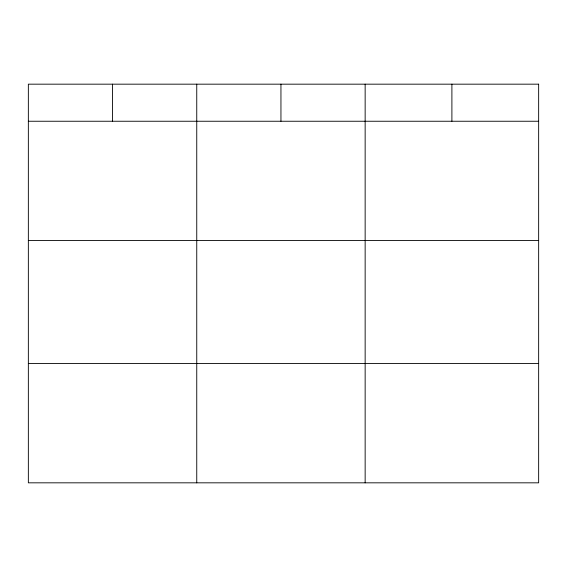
<?xml version="1.0" encoding="UTF-8"?>
<svg xmlns="http://www.w3.org/2000/svg" width="567" height="567" viewBox="0 0 567 567"><rect width="100%" height="100%" fill="white"/><g stroke="black" fill="none" stroke-linecap="round" stroke-linejoin="round"><path stroke-width="0.85" d="M28.35 121.246L538.65 121.246M28.35 240.571L538.65 240.571M28.35 363.504L538.65 363.504M451.899 84.171L451.899 121.246M365.148 84.171L365.148 482.829M280.948 84.171L280.948 121.246M196.749 84.171L196.749 482.829M112.55 84.171L112.55 121.246M538.65 84.171L28.35 84.171L28.35 482.829L538.65 482.829L538.65 84.171"/></g></svg>
